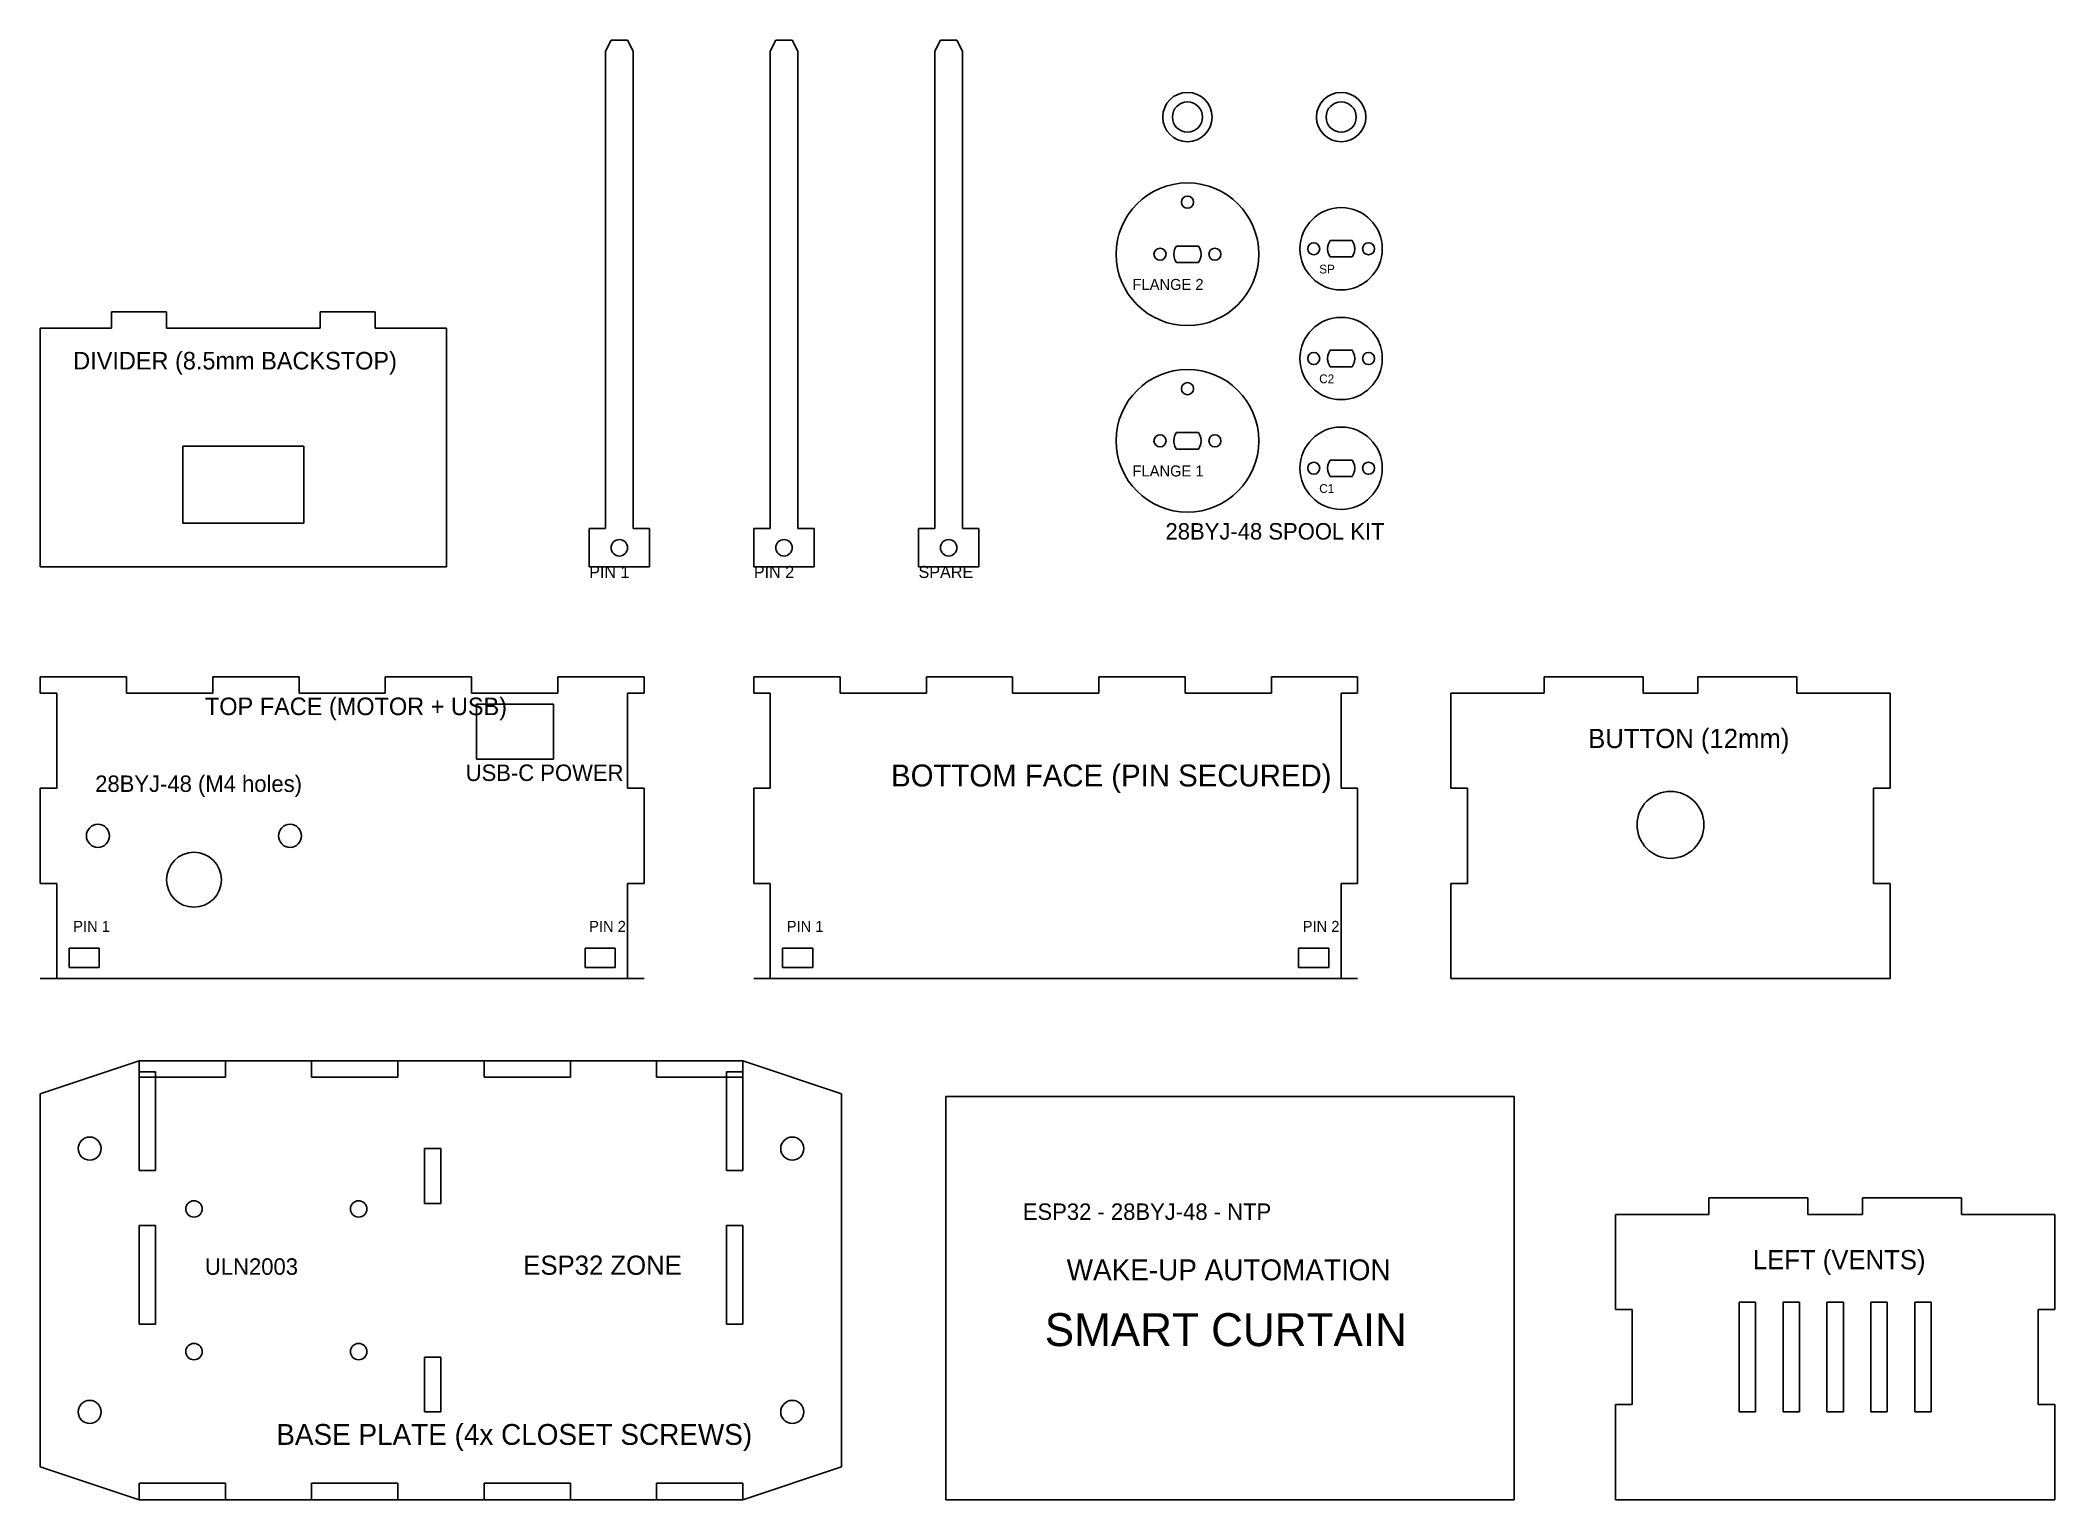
# Model space of a CAD drawing. Extents: x 15 to 382, y 15 to 281.
import ezdxf

# ---------------------------------------------------------------- set-up
doc = ezdxf.new("R2010")
doc.units = 0
doc.layers.add('CUT_RED', color=1, linetype='CONTINUOUS')
doc.layers.add('ENGRAVE_BLACK', color=7, linetype='CONTINUOUS')

msp = doc.modelspace()

# ---------------------------------------------------------------- linework, layer by layer
at = {"layer": 'CUT_RED'}
for p, q in [((119, 281), (118, 279)), ((118, 279), (118, 192)), ((122, 281), (119, 281)), ((123, 279), (122, 281)), ((123, 192), (123, 279)), ((149, 281), (148, 279)), ((148, 279), (148, 192)), ((152, 281), (149, 281)), ((153, 279), (152, 281)), ((153, 192), (153, 279)), ((179, 281), (178, 279)), ((178, 279), (178, 192)), ((182, 281), (179, 281)), ((183, 279), (182, 281)), ((183, 192), (183, 279)), ((221.557, 242.532), (221.5, 242)), ((221.727, 243.04), (221.557, 242.532)), ((222, 243.5), (221.727, 243.04)), ((226, 243.5), (222, 243.5)), ((226.273, 243.04), (226, 243.5)), ((226.443, 242.532), (226.273, 243.04)), ((226.5, 242), (226.443, 242.532)), ((249.557, 243.532), (249.5, 243)), ((249.5, 243), (249.557, 242.468)), ((249.727, 244.04), (249.557, 243.532)), ((249.557, 242.468), (249.727, 241.96)), ((250, 244.5), (249.727, 244.04)), ((254, 244.5), (250, 244.5)), ((254.273, 244.04), (254, 244.5)), ((254.443, 243.532), (254.273, 244.04)), ((254.273, 241.96), (254.443, 242.468)), ((254.5, 243), (254.443, 243.532)), ((254.443, 242.468), (254.5, 243)), ((221.5, 242), (221.557, 241.468)), ((221.557, 241.468), (221.727, 240.96)), ((221.727, 240.96), (222, 240.5)), ((222, 240.5), (226, 240.5)), ((222, 240.5), (222, 240.5)), ((226, 240.5), (226.273, 240.96)), ((226.273, 240.96), (226.443, 241.468)), ((226.443, 241.468), (226.5, 242)), ((249.727, 241.96), (250, 241.5)), ((250, 241.5), (254, 241.5)), ((250, 241.5), (250, 241.5)), ((254, 241.5), (254.273, 241.96)), ((38, 231.5), (28, 231.5)), ((28, 231.5), (28, 228.5)), ((38, 228.5), (38, 231.5)), ((76, 231.5), (66, 231.5)), ((66, 231.5), (66, 228.5)), ((76, 228.5), (76, 231.5)), ((28, 228.5), (15, 228.5)), ((15, 228.5), (15, 185)), ((66, 228.5), (38, 228.5)), ((89, 228.5), (76, 228.5)), ((89, 185), (89, 228.5)), ((249.727, 224.04), (249.557, 223.532)), ((250, 224.5), (249.727, 224.04)), ((254, 224.5), (250, 224.5)), ((254.273, 224.04), (254, 224.5)), ((254.443, 223.532), (254.273, 224.04)), ((249.557, 223.532), (249.5, 223)), ((249.5, 223), (249.557, 222.468)), ((249.557, 222.468), (249.727, 221.96)), ((249.727, 221.96), (250, 221.5)), ((250, 221.5), (254, 221.5)), ((250, 221.5), (250, 221.5)), ((254, 221.5), (254.273, 221.96)), ((254.273, 221.96), (254.443, 222.468)), ((254.5, 223), (254.443, 223.532)), ((254.443, 222.468), (254.5, 223)), ((222, 209.5), (221.727, 209.04)), ((226, 209.5), (222, 209.5)), ((226.273, 209.04), (226, 209.5)), ((63, 207), (41, 207)), ((41, 207), (41, 193)), ((63, 193), (63, 207)), ((221.557, 208.532), (221.5, 208)), ((221.5, 208), (221.557, 207.468)), ((221.727, 209.04), (221.557, 208.532)), ((221.557, 207.468), (221.727, 206.96)), ((221.727, 206.96), (222, 206.5)), ((222, 206.5), (226, 206.5)), ((222, 206.5), (222, 206.5)), ((226, 206.5), (226.273, 206.96)), ((226.443, 208.532), (226.273, 209.04)), ((226.273, 206.96), (226.443, 207.468)), ((226.5, 208), (226.443, 208.532)), ((226.443, 207.468), (226.5, 208)), ((249.557, 203.532), (249.5, 203)), ((249.5, 203), (249.557, 202.468)), ((249.727, 204.04), (249.557, 203.532)), ((249.557, 202.468), (249.727, 201.96)), ((250, 204.5), (249.727, 204.04)), ((249.727, 201.96), (250, 201.5)), ((254, 204.5), (250, 204.5)), ((254.273, 204.04), (254, 204.5)), ((254, 201.5), (254.273, 201.96)), ((254.443, 203.532), (254.273, 204.04)), ((254.273, 201.96), (254.443, 202.468)), ((254.5, 203), (254.443, 203.532)), ((254.443, 202.468), (254.5, 203)), ((250, 201.5), (254, 201.5)), ((250, 201.5), (250, 201.5)), ((41, 193), (63, 193)), ((118, 192), (115, 192)), ((115, 192), (115, 185)), ((126, 192), (123, 192)), ((126, 185), (126, 192)), ((148, 192), (145, 192)), ((145, 192), (145, 185)), ((156, 192), (153, 192)), ((156, 185), (156, 192)), ((178, 192), (175, 192)), ((175, 192), (175, 185)), ((186, 192), (183, 192)), ((186, 185), (186, 192)), ((15, 185), (89, 185)), ((115, 185), (126, 185)), ((145, 185), (156, 185)), ((175, 185), (186, 185)), ((30.714, 165), (15, 165)), ((15, 165), (15, 162)), ((15, 162), (18, 162)), ((18, 162), (18, 144.667)), ((30.714, 162), (30.714, 165)), ((46.429, 162), (30.714, 162)), ((62.143, 165), (46.429, 165)), ((46.429, 165), (46.429, 162)), ((62.143, 162), (62.143, 165)), ((77.857, 162), (62.143, 162)), ((93.571, 165), (77.857, 165)), ((77.857, 165), (77.857, 162)), ((93.571, 162), (93.571, 165)), ((109.286, 162), (93.571, 162)), ((125, 165), (109.286, 165)), ((109.286, 165), (109.286, 162)), ((122, 144.667), (122, 162)), ((122, 162), (125, 162)), ((125, 162), (125, 165)), ((125, 165), (125, 165)), ((160.714, 165), (145, 165)), ((145, 165), (145, 162)), ((145, 162), (148, 162)), ((148, 162), (148, 144.667)), ((160.714, 162), (160.714, 165)), ((176.429, 162), (160.714, 162)), ((192.143, 165), (176.429, 165)), ((176.429, 165), (176.429, 162)), ((192.143, 162), (192.143, 165)), ((207.857, 162), (192.143, 162)), ((223.571, 165), (207.857, 165)), ((207.857, 165), (207.857, 162)), ((223.571, 162), (223.571, 165)), ((239.286, 162), (223.571, 162)), ((255, 165), (239.286, 165)), ((239.286, 165), (239.286, 162)), ((252, 144.667), (252, 162)), ((252, 162), (255, 162)), ((255, 162), (255, 165)), ((255, 165), (255, 165)), ((275, 162), (272, 162)), ((272, 162), (272, 144.667)), ((289, 162), (275, 162)), ((307, 165), (289, 165)), ((289, 165), (289, 162)), ((307, 162), (307, 165)), ((317, 162), (307, 162)), ((335, 165), (317, 165)), ((317, 165), (317, 162)), ((335, 162), (335, 165)), ((352, 162), (335, 162)), ((352, 144.667), (352, 162)), ((108.5, 160), (94.5, 160)), ((94.5, 160), (94.5, 150)), ((108.5, 150), (108.5, 160)), ((94.5, 150), (108.5, 150)), ((18, 144.667), (15, 144.667)), ((15, 144.667), (15, 127.333)), ((125, 144.667), (122, 144.667)), ((125, 127.333), (125, 144.667)), ((148, 144.667), (145, 144.667)), ((145, 144.667), (145, 127.333)), ((255, 144.667), (252, 144.667)), ((255, 127.333), (255, 144.667)), ((272, 144.667), (275, 144.667)), ((275, 144.667), (275, 127.333)), ((349, 127.333), (349, 144.667)), ((349, 144.667), (352, 144.667)), ((15, 127.333), (18, 127.333)), ((18, 127.333), (18, 110)), ((122, 110), (122, 127.333)), ((122, 127.333), (125, 127.333)), ((145, 127.333), (148, 127.333)), ((148, 127.333), (148, 110)), ((252, 110), (252, 127.333)), ((252, 127.333), (255, 127.333)), ((275, 127.333), (272, 127.333)), ((272, 127.333), (272, 110)), ((352, 127.333), (349, 127.333)), ((352, 110), (352, 127.333)), ((25.75, 115.5), (20.25, 115.5)), ((20.25, 115.5), (20.25, 112)), ((25.75, 112), (25.75, 115.5)), ((119.75, 115.5), (114.25, 115.5)), ((114.25, 115.5), (114.25, 112)), ((119.75, 112), (119.75, 115.5)), ((155.75, 115.5), (150.25, 115.5)), ((150.25, 115.5), (150.25, 112)), ((155.75, 112), (155.75, 115.5)), ((249.75, 115.5), (244.25, 115.5)), ((244.25, 115.5), (244.25, 112)), ((249.75, 112), (249.75, 115.5)), ((20.25, 112), (25.75, 112)), ((114.25, 112), (119.75, 112)), ((150.25, 112), (155.75, 112)), ((244.25, 112), (249.75, 112)), ((15, 110), (125, 110)), ((18, 110), (15, 110)), ((125, 110), (122, 110)), ((145, 110), (255, 110)), ((148, 110), (145, 110)), ((255, 110), (252, 110)), ((272, 110), (275, 110)), ((275, 110), (349, 110)), ((349, 110), (352, 110)), ((352, 110), (352, 110)), ((33, 95), (15, 89)), ((143, 95), (33, 95)), ((48.714, 95), (33, 95)), ((33, 95), (33, 92)), ((36, 93), (33, 93)), ((33, 93), (33, 75)), ((33, 92), (48.714, 92)), ((36, 75), (36, 93)), ((48.714, 92), (48.714, 95)), ((80.143, 95), (64.429, 95)), ((64.429, 95), (64.429, 92)), ((64.429, 92), (80.143, 92)), ((80.143, 92), (80.143, 95)), ((111.571, 95), (95.857, 95)), ((95.857, 95), (95.857, 92)), ((95.857, 92), (111.571, 92)), ((111.571, 92), (111.571, 95)), ((143, 95), (127.286, 95)), ((127.286, 95), (127.286, 92)), ((127.286, 92), (143, 92)), ((143, 93), (140, 93)), ((140, 93), (140, 75)), ((161, 89), (143, 95)), ((143, 92), (143, 95)), ((143, 75), (143, 93)), ((15, 89), (15, 21)), ((161, 21), (161, 89)), ((283.5, 88.5), (180, 88.5)), ((180, 88.5), (180, 15)), ((283.5, 15), (283.5, 88.5)), ((88, 79), (85, 79)), ((85, 79), (85, 69)), ((88, 69), (88, 79)), ((33, 75), (36, 75)), ((140, 75), (143, 75)), ((337, 70), (319, 70)), ((319, 70), (319, 67)), ((337, 67), (337, 70)), ((365, 70), (347, 70)), ((347, 70), (347, 67)), ((365, 67), (365, 70)), ((85, 69), (88, 69)), ((305, 67), (302, 67)), ((302, 67), (302, 49.667)), ((319, 67), (305, 67)), ((347, 67), (337, 67)), ((382, 67), (365, 67)), ((382, 49.667), (382, 67)), ((36, 65), (33, 65)), ((33, 65), (33, 47)), ((36, 47), (36, 65)), ((143, 65), (140, 65)), ((140, 65), (140, 47)), ((143, 47), (143, 65)), ((302, 49.667), (305, 49.667)), ((305, 49.667), (305, 32.333)), ((327.5, 51), (324.5, 51)), ((324.5, 51), (324.5, 31)), ((327.5, 31), (327.5, 51)), ((335.5, 51), (332.5, 51)), ((332.5, 51), (332.5, 31)), ((335.5, 31), (335.5, 51)), ((343.5, 51), (340.5, 51)), ((340.5, 51), (340.5, 31)), ((343.5, 31), (343.5, 51)), ((351.5, 51), (348.5, 51)), ((348.5, 51), (348.5, 31)), ((351.5, 31), (351.5, 51)), ((359.5, 51), (356.5, 51)), ((356.5, 51), (356.5, 31)), ((359.5, 31), (359.5, 51)), ((379, 32.333), (379, 49.667)), ((379, 49.667), (382, 49.667)), ((33, 47), (36, 47)), ((140, 47), (143, 47)), ((88, 41), (85, 41)), ((85, 41), (85, 31)), ((88, 31), (88, 41)), ((85, 31), (88, 31)), ((305, 32.333), (302, 32.333)), ((302, 32.333), (302, 15)), ((324.5, 31), (327.5, 31)), ((332.5, 31), (335.5, 31)), ((340.5, 31), (343.5, 31)), ((348.5, 31), (351.5, 31)), ((356.5, 31), (359.5, 31)), ((382, 32.333), (379, 32.333)), ((382, 15), (382, 32.333)), ((15, 21), (33, 15)), ((143, 15), (161, 21)), ((48.714, 18), (33, 18)), ((33, 18), (33, 15)), ((33, 15), (143, 15)), ((33, 15), (48.714, 15)), ((48.714, 15), (48.714, 18)), ((80.143, 18), (64.429, 18)), ((64.429, 18), (64.429, 15)), ((64.429, 15), (80.143, 15)), ((80.143, 15), (80.143, 18)), ((111.571, 18), (95.857, 18)), ((95.857, 18), (95.857, 15)), ((95.857, 15), (111.571, 15)), ((111.571, 15), (111.571, 18)), ((143, 18), (127.286, 18)), ((127.286, 18), (127.286, 15)), ((127.286, 15), (143, 15)), ((143, 15), (143, 18)), ((180, 15), (283.5, 15)), ((302, 15), (305, 15)), ((305, 15), (379, 15)), ((379, 15), (382, 15)), ((382, 15), (382, 15))]:
    msp.add_line(p, q, dxfattribs=at)
for centre, radius in [((224, 267), 4.5), ((224, 267), 2.75), ((252, 267), 4.5), ((252, 267), 2.75), ((224, 242), 13), ((224, 251.5), 1.1), ((252, 243), 7.5), ((219, 242), 1.1), ((229, 242), 1.1), ((247, 243), 1.1), ((257, 243), 1.1), ((252, 223), 7.5), ((247, 223), 1.1), ((257, 223), 1.1), ((224, 208), 13), ((224, 217.5), 1.1), ((252, 203), 7.5), ((219, 208), 1.1), ((229, 208), 1.1), ((247, 203), 1.1), ((257, 203), 1.1), ((120.5, 188.5), 1.5), ((150.5, 188.5), 1.5), ((180.5, 188.5), 1.5), ((312, 138), 6.1), ((25.5, 136), 2.1), ((60.5, 136), 2.1), ((43, 128), 5), ((24, 79), 2.1), ((152, 79), 2.1), ((43, 68), 1.5), ((73, 68), 1.5), ((43, 42), 1.5), ((73, 42), 1.5), ((24, 31), 2.1), ((152, 31), 2.1)]:
    msp.add_circle(centre, radius, dxfattribs=at)

# ---------------------------------------------------------------- texts
at = {"layer": 'ENGRAVE_BLACK'}
for s, height, p in [('SP', 1.6, (248, 238.5)), ('FLANGE 2', 2, (214, 235.5)), ('DIVIDER (8.5mm BACKSTOP)', 3.2, (21, 221)), ('C2', 1.6, (248, 218.5)), ('FLANGE 1', 2, (214, 201.5)), ('C1', 1.6, (248, 198.5)), ('28BYJ-48 SPOOL KIT', 3, (220, 190)), ('PIN 1', 2.2, (115, 183)), ('PIN 2', 2.2, (145, 183)), ('SPARE', 2.2, (175, 183)), ('TOP FACE (MOTOR + USB)', 3.2, (45, 158)), ('BUTTON (12mm)', 3.5, (297, 152)), ('28BYJ-48 (M4 holes)', 3, (25, 144)), ('USB-C POWER', 3, (92.5, 146)), ('BOTTOM FACE (PIN SECURED)', 4, (170, 145)), ('PIN 1', 2, (21, 118.5)), ('PIN 2', 2, (115, 118.5)), ('PIN 1', 2, (151, 118.5)), ('PIN 2', 2, (245, 118.5)), ('ESP32 - 28BYJ-48 - NTP', 3, (194, 66)), ('ULN2003', 3, (45, 56)), ('ESP32 ZONE', 3.5, (103, 56)), ('WAKE-UP AUTOMATION', 3.8, (202, 55)), ('LEFT (VENTS)', 3.5, (327, 57)), ('SMART CURTAIN', 6, (198, 43)), ('BASE PLATE (4x CLOSET SCREWS)', 3.8, (58, 25))]:
    msp.add_text(s, height=height, dxfattribs=at).set_placement(p)

doc.saveas('drawing.dxf')
